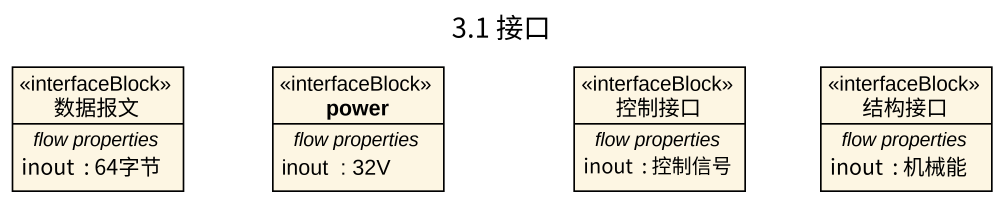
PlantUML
@startuml
title 3.1 接口
hide circle
hide empty members
class 数据报文 <<interfaceBlock>> {
  -- flow properties --
  inout  : 64字节
}
class power <<interfaceBlock>> {
  -- flow properties --
  inout  : 32V
}
class 控制接口 <<interfaceBlock>> {
  -- flow properties --
  inout  : 控制信号
}
class 结构接口 <<interfaceBlock>> {
  -- flow properties --
  inout  : 机械能
}
@enduml
